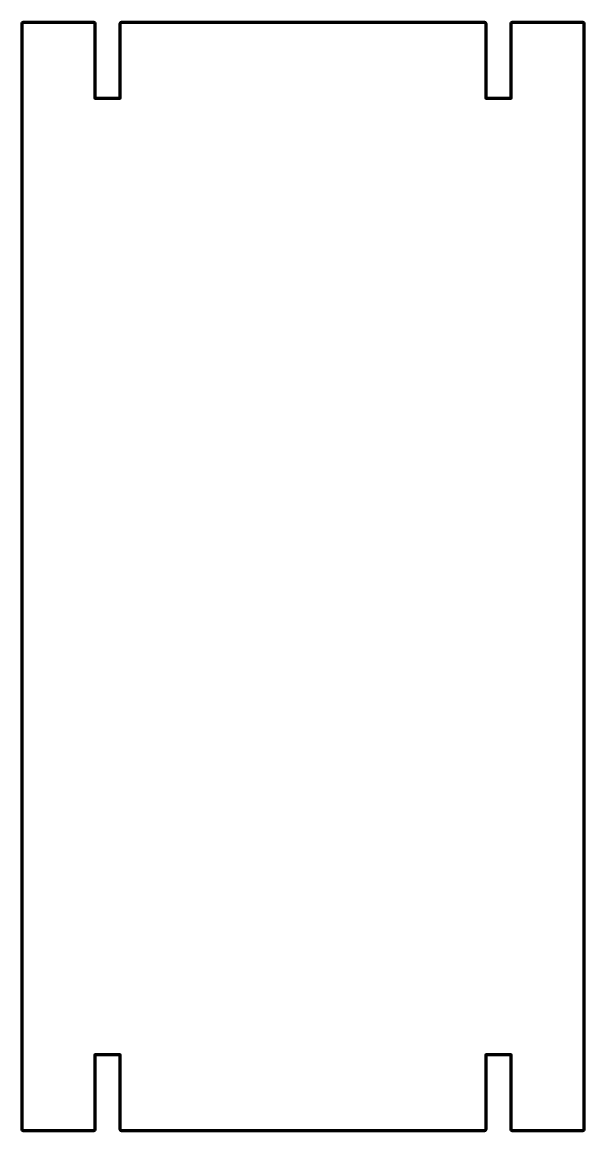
# Model space of a CAD drawing. Header units: inches. Extents: x 16.3 to 31.7, y -39.3 to -8.7.
import ezdxf

# ---------------------------------------------------------------- set-up
doc = ezdxf.new("R2010")
doc.units = ezdxf.units.IN
doc.header["$MEASUREMENT"] = 0
doc.layers.add('Outline', color=7, linetype='Continuous', lineweight=0)

msp = doc.modelspace()

# ---------------------------------------------------------------- linework, layer by layer
at = {"layer": 'Outline', "color": 250, "lineweight": 211, "true_color": 0x231f20}
msp.add_open_spline([(29.731, -8.789), (29.731, -8.789), (29.731, -10.838), (29.731, -10.838), (29.731, -10.838), (29.03, -10.838), (29.03, -10.838), (29.03, -10.838), (29.03, -8.789), (29.03, -8.789), (29.03, -8.768), (29.012, -8.75), (28.99, -8.75), (28.99, -8.75), (19.01, -8.75), (19.01, -8.75), (18.988, -8.75), (18.97, -8.768), (18.97, -8.789), (18.97, -8.789), (18.97, -10.838), (18.97, -10.838), (18.97, -10.838), (18.269, -10.838), (18.269, -10.838), (18.269, -10.838), (18.269, -8.789), (18.269, -8.789), (18.269, -8.768), (18.252, -8.75), (18.23, -8.75), (18.23, -8.75), (16.309, -8.75), (16.309, -8.75), (16.287, -8.75), (16.27, -8.768), (16.27, -8.789), (16.27, -8.789), (16.27, -39.211), (16.27, -39.211), (16.27, -39.232), (16.287, -39.25), (16.309, -39.25), (16.309, -39.25), (18.23, -39.25), (18.23, -39.25), (18.252, -39.25), (18.269, -39.232), (18.269, -39.211), (18.269, -39.211), (18.269, -37.162), (18.269, -37.162), (18.269, -37.162), (18.97, -37.162), (18.97, -37.162), (18.97, -37.162), (18.97, -39.211), (18.97, -39.211), (18.97, -39.232), (18.988, -39.25), (19.01, -39.25), (19.01, -39.25), (28.99, -39.25), (28.99, -39.25), (29.012, -39.25), (29.03, -39.232), (29.03, -39.211), (29.03, -39.211), (29.03, -37.162), (29.03, -37.162), (29.03, -37.162), (29.731, -37.162), (29.731, -37.162), (29.731, -37.162), (29.731, -39.211), (29.731, -39.211), (29.731, -39.232), (29.748, -39.25), (29.77, -39.25), (29.77, -39.25), (31.691, -39.25), (31.691, -39.25), (31.713, -39.25), (31.73, -39.232), (31.73, -39.211), (31.73, -39.211), (31.73, -8.789), (31.73, -8.789), (31.73, -8.768), (31.713, -8.75), (31.691, -8.75), (31.691, -8.75), (29.77, -8.75), (29.77, -8.75), (29.748, -8.75), (29.731, -8.768), (29.731, -8.789)], degree=3, knots=[0, 0, 0, 0, 1, 1, 1, 2, 2, 2, 3, 3, 3, 4, 4, 4, 5, 5, 5, 6, 6, 6, 7, 7, 7, 8, 8, 8, 9, 9, 9, 10, 10, 10, 11, 11, 11, 12, 12, 12, 13, 13, 13, 14, 14, 14, 15, 15, 15, 16, 16, 16, 17, 17, 17, 18, 18, 18, 19, 19, 19, 20, 20, 20, 21, 21, 21, 22, 22, 22, 23, 23, 23, 24, 24, 24, 25, 25, 25, 26, 26, 26, 27, 27, 27, 28, 28, 28, 29, 29, 29, 30, 30, 30, 31, 31, 31, 32, 32, 32, 32], dxfattribs=at)

doc.saveas('drawing.dxf')
